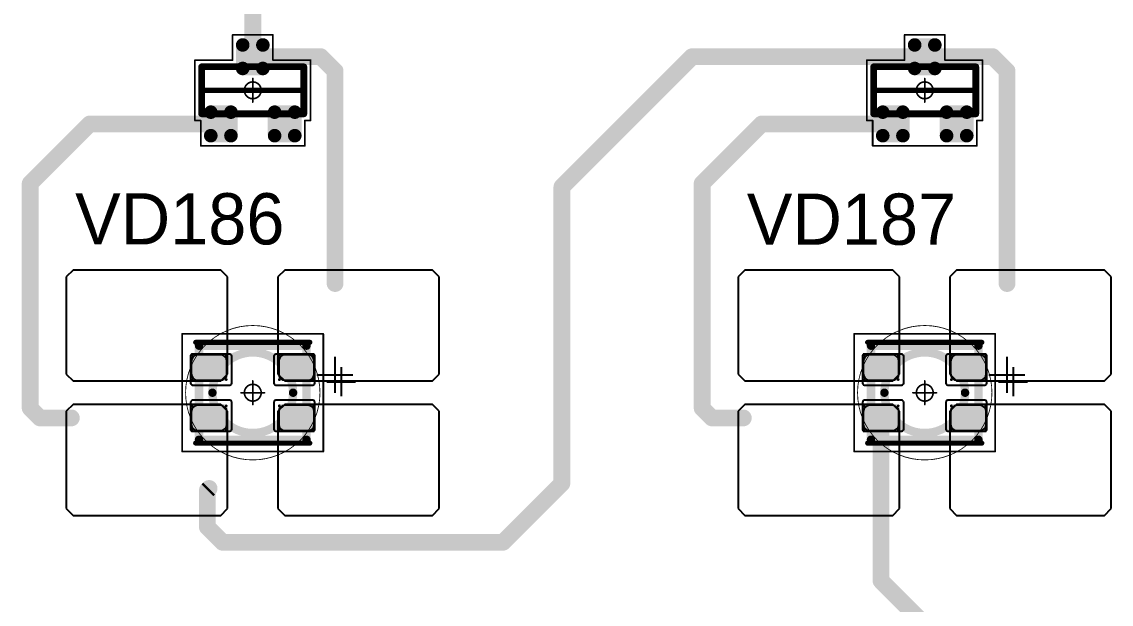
# Model space of a CAD drawing. Header units: millimetres. Extents: x 0 to 400, y 0 to 511.
# Drawn here: x 333.13 to 365.55, y 375.21 to 392.54 of the extents above; entities that cross this region are included whole.
import ezdxf

# ---------------------------------------------------------------- set-up
doc = ezdxf.new("R2010")
doc.units = ezdxf.units.MM
for name, color, linetype in [('Mechanical13', 56, 'Continuous'), ('Mechanical15', 56, 'Continuous'), ('Mechanical2', 216, 'Continuous'), ('TopLayer', 1, 'Continuous'), ('TopOverlay', 2, 'Continuous'), ('TopPaste', 8, 'Continuous'), ('TopSolder', 216, 'Continuous')]:
    doc.layers.add(name, color=color, linetype=linetype)

# ---------------------------------------------------------------- blocks, each defined once
blk = doc.blocks.new('SOT23_410')
at = {"layer": 'Mechanical13', "const_width": 0.2}
for points in [[(-0.7, 1.52), (0.7, 1.52)], [(-0.7, 1.52), (-0.7, -1.52)], [(0.7, 1.52), (0.7, -1.52)], [(-0.7, -1.52), (0.7, -1.52)]]:
    blk.add_lwpolyline(points, dxfattribs=at)
at = {"layer": 'Mechanical13', "const_width": 0.1}
for points in [[(-0.75, 1.52, 1), (-0.65, 1.52, 1)], [(-0.75, 1.52, 1), (-0.65, 1.52, 1)], [(0.65, 1.52, 1), (0.75, 1.52, 1)], [(0.65, 1.52, 1), (0.75, 1.52, 1)], [(-0.75, -1.52, 1), (-0.65, -1.52, 1)], [(-0.75, -1.52, 1), (-0.65, -1.52, 1)], [(0.65, -1.52, 1), (0.75, -1.52, 1)], [(0.65, -1.52, 1), (0.75, -1.52, 1)]]:
    blk.add_lwpolyline(points, format="xyb", close=True, dxfattribs=at)
at = {"layer": 'Mechanical15', "const_width": 0.05}
for points in [[(-0.9, 1.72), (-0.9, 1.55)], [(-0.9, 1.72), (0.9, 1.72)], [(0.9, 1.72), (0.9, 0.6)], [(-1.65, 1.55), (-1.65, -1.55)], [(-1.65, 1.55), (-0.9, 1.55)], [(0, 0.35), (0, -0.35)], [(0.9, 0.6), (1.65, 0.6)], [(1.65, 0.6), (1.65, -0.6)], [(-0.35, 0), (0.35, 0)], [(0.9, -0.6), (1.65, -0.6)], [(0.9, -0.6), (0.9, -1.72)], [(-1.65, -1.55), (-0.9, -1.55)], [(-0.9, -1.55), (-0.9, -1.72)], [(-0.9, -1.72), (0.9, -1.72)]]:
    blk.add_lwpolyline(points, dxfattribs=at)
at = {"layer": 'Mechanical15'}
for points, const_width in [([(-0.913, 1.72, 1), (-0.888, 1.72, 1)], 0.025), ([(-0.913, 1.72, 1), (-0.888, 1.72, 1)], 0.025), ([(0.888, 1.72, 1), (0.913, 1.72, 1)], 0.025), ([(0.888, 1.72, 1), (0.913, 1.72, 1)], 0.025), ([(-1.662, 1.55, 1), (-1.637, 1.55, 1)], 0.025), ([(-1.662, 1.55, 1), (-1.637, 1.55, 1)], 0.025), ([(-0.913, 1.55, 1), (-0.888, 1.55, 1)], 0.025), ([(-0.913, 1.55, 1), (-0.888, 1.55, 1)], 0.025), ([(-0.012, 0.35, 1), (0.012, 0.35, 1)], 0.025), ([(0.888, 0.6, 1), (0.913, 0.6, 1)], 0.025), ([(0.888, 0.6, 1), (0.913, 0.6, 1)], 0.025), ([(1.637, 0.6, 1), (1.662, 0.6, 1)], 0.025), ([(1.637, 0.6, 1), (1.662, 0.6, 1)], 0.025), ([(-0.362, 0, 1), (-0.337, 0, 1)], 0.025), ([(0.25, 0, 1), (-0.25, 0, 1)], 0.05), ([(-0.262, 0, 1), (-0.238, 0, 1)], 0.025), ([(0.238, 0, 1), (0.262, 0, 1)], 0.025), ([(0.337, 0, 1), (0.362, 0, 1)], 0.025), ([(-0.012, -0.35, 1), (0.012, -0.35, 1)], 0.025), ([(0.888, -0.6, 1), (0.913, -0.6, 1)], 0.025), ([(0.888, -0.6, 1), (0.913, -0.6, 1)], 0.025), ([(1.637, -0.6, 1), (1.662, -0.6, 1)], 0.025), ([(1.637, -0.6, 1), (1.662, -0.6, 1)], 0.025), ([(-1.662, -1.55, 1), (-1.637, -1.55, 1)], 0.025), ([(-1.662, -1.55, 1), (-1.637, -1.55, 1)], 0.025), ([(-0.913, -1.55, 1), (-0.888, -1.55, 1)], 0.025), ([(-0.913, -1.55, 1), (-0.888, -1.55, 1)], 0.025), ([(-0.913, -1.72, 1), (-0.888, -1.72, 1)], 0.025), ([(-0.913, -1.72, 1), (-0.888, -1.72, 1)], 0.025), ([(0.888, -1.72, 1), (0.913, -1.72, 1)], 0.025), ([(0.888, -1.72, 1), (0.913, -1.72, 1)], 0.025)]:
    blk.add_lwpolyline(points, format="xyb", close=True, dxfattribs=dict(at, const_width=const_width))
at = {"layer": 'TopLayer', "const_width": 0.1}
for points in [[(-1.4, 1.25, 1), (-1.3, 1.25, 1)], [(-0.7, 1.25, 1), (-0.6, 1.25, 1)], [(-1.4, 0.65, 1), (-1.3, 0.65, 1)], [(-0.7, 0.65, 1), (-0.6, 0.65, 1)], [(0.6, 0.3, 1), (0.7, 0.3, 1)], [(1.3, 0.3, 1), (1.4, 0.3, 1)], [(0.6, -0.3, 1), (0.7, -0.3, 1)], [(1.3, -0.3, 1), (1.4, -0.3, 1)], [(-1.4, -0.65, 1), (-1.3, -0.65, 1)], [(-0.7, -0.65, 1), (-0.6, -0.65, 1)], [(-1.4, -1.25, 1), (-1.3, -1.25, 1)], [(-0.7, -1.25, 1), (-0.6, -1.25, 1)]]:
    blk.add_lwpolyline(points, format="xyb", close=True, dxfattribs=at)
at = {"layer": 'TopLayer'}
for points in [[(-1.35, 1.35), (-1.35, 0.55), (-0.65, 1.35), (-0.65, 0.55)], [(-1.45, 1.25), (-1.45, 0.65), (-0.55, 1.25), (-0.55, 0.65)], [(0.65, 0.4), (0.65, -0.4), (1.35, 0.4), (1.35, -0.4)], [(0.55, 0.3), (0.55, -0.3), (1.45, 0.3), (1.45, -0.3)], [(-1.35, -0.55), (-1.35, -1.35), (-0.65, -0.55), (-0.65, -1.35)], [(-1.45, -0.65), (-1.45, -1.25), (-0.55, -0.65), (-0.55, -1.25)]]:
    blk.add_solid(points, dxfattribs=at)
at = {"layer": 'TopOverlay', "const_width": 0.15}
blk.add_lwpolyline([(0, 1.5), (0, -1.5)], dxfattribs=at)
at = {"layer": 'TopOverlay', "const_width": 0.075}
for points in [[(-0.038, 1.5, 1), (0.038, 1.5, 1)], [(-0.038, -1.5, 1), (0.038, -1.5, 1)]]:
    blk.add_lwpolyline(points, format="xyb", close=True, dxfattribs=at)
at = {"layer": 'TopPaste', "const_width": 0.075}
for points in [[(-1.387, 1.25, 1), (-1.313, 1.25, 1)], [(-0.687, 1.25, 1), (-0.613, 1.25, 1)], [(-1.387, 0.65, 1), (-1.313, 0.65, 1)], [(-0.687, 0.65, 1), (-0.613, 0.65, 1)], [(0.613, 0.3, 1), (0.687, 0.3, 1)], [(1.313, 0.3, 1), (1.387, 0.3, 1)], [(0.613, -0.3, 1), (0.687, -0.3, 1)], [(1.313, -0.3, 1), (1.387, -0.3, 1)], [(-1.387, -0.65, 1), (-1.313, -0.65, 1)], [(-0.687, -0.65, 1), (-0.613, -0.65, 1)], [(-1.387, -1.25, 1), (-1.313, -1.25, 1)], [(-0.687, -1.25, 1), (-0.613, -1.25, 1)]]:
    blk.add_lwpolyline(points, format="xyb", close=True, dxfattribs=at)
at = {"layer": 'TopPaste'}
for points in [[(-1.35, 1.325), (-1.35, 0.575), (-0.65, 1.325), (-0.65, 0.575)], [(-1.425, 1.25), (-1.425, 0.65), (-0.575, 1.25), (-0.575, 0.65)], [(0.65, 0.375), (0.65, -0.375), (1.35, 0.375), (1.35, -0.375)], [(0.575, 0.3), (0.575, -0.3), (1.425, 0.3), (1.425, -0.3)], [(-1.35, -0.575), (-1.35, -1.325), (-0.65, -0.575), (-0.65, -1.325)], [(-1.425, -0.65), (-1.425, -1.25), (-0.575, -0.65), (-0.575, -1.25)]]:
    blk.add_solid(points, dxfattribs=at)
at = {"layer": 'TopSolder', "const_width": 0.202}
for points in [[(-1.451, 1.25, 1), (-1.249, 1.25, 1)], [(-0.751, 1.25, 1), (-0.549, 1.25, 1)], [(-1.451, 0.65, 1), (-1.249, 0.65, 1)], [(-0.751, 0.65, 1), (-0.549, 0.65, 1)], [(0.549, 0.3, 1), (0.751, 0.3, 1)], [(1.249, 0.3, 1), (1.451, 0.3, 1)], [(0.549, -0.3, 1), (0.751, -0.3, 1)], [(1.249, -0.3, 1), (1.451, -0.3, 1)], [(-1.451, -0.65, 1), (-1.249, -0.65, 1)], [(-0.751, -0.65, 1), (-0.549, -0.65, 1)], [(-1.451, -1.25, 1), (-1.249, -1.25, 1)], [(-0.751, -1.25, 1), (-0.549, -1.25, 1)]]:
    blk.add_lwpolyline(points, format="xyb", close=True, dxfattribs=at)
at = {"layer": 'TopSolder'}
for points in [[(-1.35, 1.452), (-1.35, 0.448), (-0.65, 1.452), (-0.65, 0.448)], [(-1.552, 1.25), (-1.552, 0.65), (-0.448, 1.25), (-0.448, 0.65)], [(0.65, 0.502), (0.65, -0.502), (1.35, 0.502), (1.35, -0.502)], [(0.448, 0.3), (0.448, -0.3), (1.552, 0.3), (1.552, -0.3)], [(-1.35, -0.448), (-1.35, -1.452), (-0.65, -0.448), (-0.65, -1.452)], [(-1.552, -0.65), (-1.552, -1.25), (-0.448, -0.65), (-0.448, -1.25)]]:
    blk.add_solid(points, dxfattribs=at)
blk = doc.blocks.new('SOT23_411')
at = {"layer": 'Mechanical13', "const_width": 0.2}
for points in [[(-0.7, 1.52), (0.7, 1.52)], [(-0.7, 1.52), (-0.7, -1.52)], [(0.7, 1.52), (0.7, -1.52)], [(-0.7, -1.52), (0.7, -1.52)]]:
    blk.add_lwpolyline(points, dxfattribs=at)
at = {"layer": 'Mechanical13', "const_width": 0.1}
for points in [[(-0.75, 1.52, 1), (-0.65, 1.52, 1)], [(-0.75, 1.52, 1), (-0.65, 1.52, 1)], [(0.65, 1.52, 1), (0.75, 1.52, 1)], [(0.65, 1.52, 1), (0.75, 1.52, 1)], [(-0.75, -1.52, 1), (-0.65, -1.52, 1)], [(-0.75, -1.52, 1), (-0.65, -1.52, 1)], [(0.65, -1.52, 1), (0.75, -1.52, 1)], [(0.65, -1.52, 1), (0.75, -1.52, 1)]]:
    blk.add_lwpolyline(points, format="xyb", close=True, dxfattribs=at)
at = {"layer": 'Mechanical15', "const_width": 0.05}
for points in [[(-0.9, 1.72), (-0.9, 1.55)], [(-0.9, 1.72), (0.9, 1.72)], [(0.9, 1.72), (0.9, 0.6)], [(-1.65, 1.55), (-1.65, -1.55)], [(-1.65, 1.55), (-0.9, 1.55)], [(0, 0.35), (0, -0.35)], [(0.9, 0.6), (1.65, 0.6)], [(1.65, 0.6), (1.65, -0.6)], [(-0.35, 0), (0.35, 0)], [(0.9, -0.6), (1.65, -0.6)], [(0.9, -0.6), (0.9, -1.72)], [(-1.65, -1.55), (-0.9, -1.55)], [(-0.9, -1.55), (-0.9, -1.72)], [(-0.9, -1.72), (0.9, -1.72)]]:
    blk.add_lwpolyline(points, dxfattribs=at)
at = {"layer": 'Mechanical15'}
for points, const_width in [([(-0.913, 1.72, 1), (-0.888, 1.72, 1)], 0.025), ([(-0.913, 1.72, 1), (-0.888, 1.72, 1)], 0.025), ([(0.888, 1.72, 1), (0.913, 1.72, 1)], 0.025), ([(0.888, 1.72, 1), (0.913, 1.72, 1)], 0.025), ([(-1.662, 1.55, 1), (-1.637, 1.55, 1)], 0.025), ([(-1.662, 1.55, 1), (-1.637, 1.55, 1)], 0.025), ([(-0.913, 1.55, 1), (-0.888, 1.55, 1)], 0.025), ([(-0.913, 1.55, 1), (-0.888, 1.55, 1)], 0.025), ([(-0.012, 0.35, 1), (0.012, 0.35, 1)], 0.025), ([(0.888, 0.6, 1), (0.913, 0.6, 1)], 0.025), ([(0.888, 0.6, 1), (0.913, 0.6, 1)], 0.025), ([(1.637, 0.6, 1), (1.662, 0.6, 1)], 0.025), ([(1.637, 0.6, 1), (1.662, 0.6, 1)], 0.025), ([(-0.362, 0, 1), (-0.337, 0, 1)], 0.025), ([(0.25, 0, 1), (-0.25, 0, 1)], 0.05), ([(-0.262, 0, 1), (-0.238, 0, 1)], 0.025), ([(0.238, 0, 1), (0.262, 0, 1)], 0.025), ([(0.337, 0, 1), (0.362, 0, 1)], 0.025), ([(-0.012, -0.35, 1), (0.012, -0.35, 1)], 0.025), ([(0.888, -0.6, 1), (0.913, -0.6, 1)], 0.025), ([(0.888, -0.6, 1), (0.913, -0.6, 1)], 0.025), ([(1.637, -0.6, 1), (1.662, -0.6, 1)], 0.025), ([(1.637, -0.6, 1), (1.662, -0.6, 1)], 0.025), ([(-1.662, -1.55, 1), (-1.637, -1.55, 1)], 0.025), ([(-1.662, -1.55, 1), (-1.637, -1.55, 1)], 0.025), ([(-0.913, -1.55, 1), (-0.888, -1.55, 1)], 0.025), ([(-0.913, -1.55, 1), (-0.888, -1.55, 1)], 0.025), ([(-0.913, -1.72, 1), (-0.888, -1.72, 1)], 0.025), ([(-0.913, -1.72, 1), (-0.888, -1.72, 1)], 0.025), ([(0.888, -1.72, 1), (0.913, -1.72, 1)], 0.025), ([(0.888, -1.72, 1), (0.913, -1.72, 1)], 0.025)]:
    blk.add_lwpolyline(points, format="xyb", close=True, dxfattribs=dict(at, const_width=const_width))
at = {"layer": 'TopLayer', "const_width": 0.1}
for points in [[(-1.4, 1.25, 1), (-1.3, 1.25, 1)], [(-0.7, 1.25, 1), (-0.6, 1.25, 1)], [(-1.4, 0.65, 1), (-1.3, 0.65, 1)], [(-0.7, 0.65, 1), (-0.6, 0.65, 1)], [(0.6, 0.3, 1), (0.7, 0.3, 1)], [(1.3, 0.3, 1), (1.4, 0.3, 1)], [(0.6, -0.3, 1), (0.7, -0.3, 1)], [(1.3, -0.3, 1), (1.4, -0.3, 1)], [(-1.4, -0.65, 1), (-1.3, -0.65, 1)], [(-0.7, -0.65, 1), (-0.6, -0.65, 1)], [(-1.4, -1.25, 1), (-1.3, -1.25, 1)], [(-0.7, -1.25, 1), (-0.6, -1.25, 1)]]:
    blk.add_lwpolyline(points, format="xyb", close=True, dxfattribs=at)
at = {"layer": 'TopLayer'}
for points in [[(-1.35, 1.35), (-1.35, 0.55), (-0.65, 1.35), (-0.65, 0.55)], [(-1.45, 1.25), (-1.45, 0.65), (-0.55, 1.25), (-0.55, 0.65)], [(0.65, 0.4), (0.65, -0.4), (1.35, 0.4), (1.35, -0.4)], [(0.55, 0.3), (0.55, -0.3), (1.45, 0.3), (1.45, -0.3)], [(-1.35, -0.55), (-1.35, -1.35), (-0.65, -0.55), (-0.65, -1.35)], [(-1.45, -0.65), (-1.45, -1.25), (-0.55, -0.65), (-0.55, -1.25)]]:
    blk.add_solid(points, dxfattribs=at)
at = {"layer": 'TopOverlay', "const_width": 0.15}
blk.add_lwpolyline([(0, 1.5), (0, -1.5)], dxfattribs=at)
at = {"layer": 'TopOverlay', "const_width": 0.075}
for points in [[(-0.038, 1.5, 1), (0.038, 1.5, 1)], [(-0.038, -1.5, 1), (0.038, -1.5, 1)]]:
    blk.add_lwpolyline(points, format="xyb", close=True, dxfattribs=at)
at = {"layer": 'TopPaste', "const_width": 0.075}
for points in [[(-1.387, 1.25, 1), (-1.313, 1.25, 1)], [(-0.687, 1.25, 1), (-0.613, 1.25, 1)], [(-1.387, 0.65, 1), (-1.313, 0.65, 1)], [(-0.687, 0.65, 1), (-0.613, 0.65, 1)], [(0.613, 0.3, 1), (0.687, 0.3, 1)], [(1.313, 0.3, 1), (1.387, 0.3, 1)], [(0.613, -0.3, 1), (0.687, -0.3, 1)], [(1.313, -0.3, 1), (1.387, -0.3, 1)], [(-1.387, -0.65, 1), (-1.313, -0.65, 1)], [(-0.687, -0.65, 1), (-0.613, -0.65, 1)], [(-1.387, -1.25, 1), (-1.313, -1.25, 1)], [(-0.687, -1.25, 1), (-0.613, -1.25, 1)]]:
    blk.add_lwpolyline(points, format="xyb", close=True, dxfattribs=at)
at = {"layer": 'TopPaste'}
for points in [[(-1.35, 1.325), (-1.35, 0.575), (-0.65, 1.325), (-0.65, 0.575)], [(-1.425, 1.25), (-1.425, 0.65), (-0.575, 1.25), (-0.575, 0.65)], [(0.65, 0.375), (0.65, -0.375), (1.35, 0.375), (1.35, -0.375)], [(0.575, 0.3), (0.575, -0.3), (1.425, 0.3), (1.425, -0.3)], [(-1.35, -0.575), (-1.35, -1.325), (-0.65, -0.575), (-0.65, -1.325)], [(-1.425, -0.65), (-1.425, -1.25), (-0.575, -0.65), (-0.575, -1.25)]]:
    blk.add_solid(points, dxfattribs=at)
at = {"layer": 'TopSolder', "const_width": 0.202}
for points in [[(-1.451, 1.25, 1), (-1.249, 1.25, 1)], [(-0.751, 1.25, 1), (-0.549, 1.25, 1)], [(-1.451, 0.65, 1), (-1.249, 0.65, 1)], [(-0.751, 0.65, 1), (-0.549, 0.65, 1)], [(0.549, 0.3, 1), (0.751, 0.3, 1)], [(1.249, 0.3, 1), (1.451, 0.3, 1)], [(0.549, -0.3, 1), (0.751, -0.3, 1)], [(1.249, -0.3, 1), (1.451, -0.3, 1)], [(-1.451, -0.65, 1), (-1.249, -0.65, 1)], [(-0.751, -0.65, 1), (-0.549, -0.65, 1)], [(-1.451, -1.25, 1), (-1.249, -1.25, 1)], [(-0.751, -1.25, 1), (-0.549, -1.25, 1)]]:
    blk.add_lwpolyline(points, format="xyb", close=True, dxfattribs=at)
at = {"layer": 'TopSolder'}
for points in [[(-1.35, 1.452), (-1.35, 0.448), (-0.65, 1.452), (-0.65, 0.448)], [(-1.552, 1.25), (-1.552, 0.65), (-0.448, 1.25), (-0.448, 0.65)], [(0.65, 0.502), (0.65, -0.502), (1.35, 0.502), (1.35, -0.502)], [(0.448, 0.3), (0.448, -0.3), (1.552, 0.3), (1.552, -0.3)], [(-1.35, -0.448), (-1.35, -1.452), (-0.65, -0.448), (-0.65, -1.452)], [(-1.552, -0.65), (-1.552, -1.25), (-0.448, -0.65), (-0.448, -1.25)]]:
    blk.add_solid(points, dxfattribs=at)
blk = doc.blocks.new('E65F_614')
at = {"layer": 'Mechanical13'}
for p, q in [((2.441, 1.071), (2.441, 0)), ((1.905, 0.536), (2.976, 0.536))]:
    blk.add_line(p, q, dxfattribs=at)
at = {"layer": 'Mechanical13', "const_width": 0.25}
for points in [[(-1.6, -1.4), (-1.6, 1.4)], [(-1.6, 1.4), (1.6, 1.4)], [(1.6, -1.4), (1.6, 1.4)], [(-1.6, -1.4), (1.6, -1.4)]]:
    blk.add_lwpolyline(points, dxfattribs=at)
at = {"layer": 'Mechanical13'}
for points, const_width in [([(-1.663, 1.4, 1), (-1.538, 1.4, 1)], 0.125), ([(-1.663, 1.4, 1), (-1.538, 1.4, 1)], 0.125), ([(1.2, 0, 1), (-1.2, 0, 1)], 0.25), ([(1.537, 1.4, 1), (1.662, 1.4, 1)], 0.125), ([(1.537, 1.4, 1), (1.662, 1.4, 1)], 0.125), ([(-1.263, 0, 1), (-1.138, 0, 1)], 0.125), ([(1.137, 0, 1), (1.262, 0, 1)], 0.125), ([(-1.663, -1.4, 1), (-1.538, -1.4, 1)], 0.125), ([(-1.663, -1.4, 1), (-1.538, -1.4, 1)], 0.125), ([(1.537, -1.4, 1), (1.662, -1.4, 1)], 0.125), ([(1.537, -1.4, 1), (1.662, -1.4, 1)], 0.125)]:
    blk.add_lwpolyline(points, format="xyb", close=True, dxfattribs=dict(at, const_width=const_width))
at = {"layer": 'Mechanical15', "const_width": 0.05}
for points in [[(-2.1, 1.75), (2.1, 1.75)], [(-2.1, -1.75), (-2.1, 1.75)], [(2.1, -1.75), (2.1, 1.75)], [(0, -0.35), (0, 0.35)], [(0, -0.35), (0, 0.35)], [(-0.35, 0), (0.35, 0)], [(-0.35, 0), (0.35, 0)], [(-2.1, -1.75), (2.1, -1.75)]]:
    blk.add_lwpolyline(points, dxfattribs=at)
at = {"layer": 'Mechanical15'}
for points, const_width in [([(-2.113, 1.75, 1), (-2.088, 1.75, 1)], 0.025), ([(-2.113, 1.75, 1), (-2.088, 1.75, 1)], 0.025), ([(2.087, 1.75, 1), (2.112, 1.75, 1)], 0.025), ([(2.087, 1.75, 1), (2.112, 1.75, 1)], 0.025), ([(-0.013, 0.35, 1), (0.012, 0.35, 1)], 0.025), ([(-0.013, 0.35, 1), (0.012, 0.35, 1)], 0.025), ([(-0.363, 0, 1), (-0.338, 0, 1)], 0.025), ([(-0.363, 0, 1), (-0.338, 0, 1)], 0.025), ([(0.25, 0, 1), (-0.25, 0, 1)], 0.05), ([(0.25, 0, 1), (-0.25, 0, 1)], 0.05), ([(-0.263, 0, 1), (-0.238, 0, 1)], 0.025), ([(-0.263, 0, 1), (-0.238, 0, 1)], 0.025), ([(0.237, 0, 1), (0.262, 0, 1)], 0.025), ([(0.237, 0, 1), (0.262, 0, 1)], 0.025), ([(0.337, 0, 1), (0.362, 0, 1)], 0.025), ([(0.337, 0, 1), (0.362, 0, 1)], 0.025), ([(-0.013, -0.35, 1), (0.012, -0.35, 1)], 0.025), ([(-0.013, -0.35, 1), (0.012, -0.35, 1)], 0.025), ([(-2.113, -1.75, 1), (-2.088, -1.75, 1)], 0.025), ([(-2.113, -1.75, 1), (-2.088, -1.75, 1)], 0.025), ([(2.087, -1.75, 1), (2.112, -1.75, 1)], 0.025), ([(2.087, -1.75, 1), (2.112, -1.75, 1)], 0.025)]:
    blk.add_lwpolyline(points, format="xyb", close=True, dxfattribs=dict(at, const_width=const_width))
at = {"layer": 'TopLayer'}
for p, q in [((-5.35, 3.65), (-5.55, 3.45)), ((-0.95, 3.65), (-5.35, 3.65)), ((-5.35, 3.65), (-5.35, 3.65)), ((-0.75, 3.45), (-0.95, 3.65)), ((0.95, 3.65), (0.75, 3.45)), ((5.35, 3.65), (0.95, 3.65)), ((0.95, 3.65), (0.95, 3.65)), ((5.55, 3.45), (5.35, 3.65)), ((-5.55, 3.45), (-5.55, 3.45)), ((-5.55, 3.45), (-5.55, 0.55)), ((-0.75, 0.55), (-0.75, 3.45)), ((0.75, 3.45), (0.75, 3.45)), ((0.75, 3.45), (0.75, 0.55)), ((5.55, 0.55), (5.55, 3.45)), ((-5.55, 0.55), (-5.35, 0.35)), ((-5.35, 0.35), (-0.95, 0.35)), ((-0.95, 0.35), (-0.75, 0.55)), ((0.75, 0.55), (0.95, 0.35)), ((0.95, 0.35), (5.35, 0.35)), ((5.35, 0.35), (5.55, 0.55)), ((-5.35, -0.35), (-5.55, -0.55)), ((-5.55, -0.55), (-5.55, -0.55)), ((-5.55, -0.55), (-5.55, -3.45)), ((-0.95, -0.35), (-5.35, -0.35)), ((-5.35, -0.35), (-5.35, -0.35)), ((-0.75, -0.55), (-0.95, -0.35)), ((-0.75, -3.45), (-0.75, -0.55)), ((0.95, -0.35), (0.75, -0.55)), ((0.75, -0.55), (0.75, -0.55)), ((0.75, -0.55), (0.75, -3.45)), ((5.35, -0.35), (0.95, -0.35)), ((0.95, -0.35), (0.95, -0.35)), ((5.55, -0.55), (5.35, -0.35)), ((5.55, -3.45), (5.55, -0.55)), ((-5.55, -3.45), (-5.35, -3.65)), ((-0.95, -3.65), (-0.75, -3.45)), ((0.75, -3.45), (0.95, -3.65)), ((5.35, -3.65), (5.55, -3.45)), ((-5.35, -3.65), (-0.95, -3.65)), ((0.95, -3.65), (5.35, -3.65))]:
    blk.add_line(p, q, dxfattribs=at)
at = {"layer": 'TopLayer', "const_width": 0.04}
for points in [[(-1.83, 1.11, 1), (-1.79, 1.11, 1)], [(-0.81, 1.11, 1), (-0.77, 1.11, 1)], [(0.77, 1.11, 1), (0.81, 1.11, 1)], [(1.79, 1.11, 1), (1.83, 1.11, 1)], [(-1.83, 0.39, 1), (-1.79, 0.39, 1)], [(-0.81, 0.39, 1), (-0.77, 0.39, 1)], [(0.77, 0.39, 1), (0.81, 0.39, 1)], [(1.79, 0.39, 1), (1.83, 0.39, 1)], [(-1.83, -0.39, 1), (-1.79, -0.39, 1)], [(-0.81, -0.39, 1), (-0.77, -0.39, 1)], [(0.77, -0.39, 1), (0.81, -0.39, 1)], [(1.79, -0.39, 1), (1.83, -0.39, 1)], [(-1.83, -1.11, 1), (-1.79, -1.11, 1)], [(-0.81, -1.11, 1), (-0.77, -1.11, 1)], [(0.77, -1.11, 1), (0.81, -1.11, 1)], [(1.79, -1.11, 1), (1.83, -1.11, 1)]]:
    blk.add_lwpolyline(points, format="xyb", close=True, dxfattribs=at)
at = {"layer": 'TopLayer'}
for points in [[(-1.85, 1.11), (-1.85, 0.39), (-0.75, 1.11), (-0.75, 0.39)], [(-1.81, 1.15), (-1.81, 0.35), (-0.79, 1.15), (-0.79, 0.35)], [(0.75, 1.11), (0.75, 0.39), (1.85, 1.11), (1.85, 0.39)], [(0.79, 1.15), (0.79, 0.35), (1.81, 1.15), (1.81, 0.35)], [(-1.85, -0.39), (-1.85, -1.11), (-0.75, -0.39), (-0.75, -1.11)], [(-1.81, -0.35), (-1.81, -1.15), (-0.79, -0.35), (-0.79, -1.15)], [(0.75, -0.39), (0.75, -1.11), (1.85, -0.39), (1.85, -1.11)], [(0.79, -0.35), (0.79, -1.15), (1.81, -0.35), (1.81, -1.15)]]:
    blk.add_solid(points, dxfattribs=at)
at = {"layer": 'TopOverlay'}
for p, q in [((2.628, 0.757), (2.628, -0.1)), ((2.2, 0.328), (3.057, 0.328))]:
    blk.add_line(p, q, dxfattribs=at)
at = {"layer": 'TopOverlay', "const_width": 0.15}
for points in [[(-1.7, 1.5), (1.7, 1.5)], [(-1.7, -1.5), (1.7, -1.5)]]:
    blk.add_lwpolyline(points, dxfattribs=at)
at = {"layer": 'TopOverlay', "const_width": 0.075}
for points in [[(-1.738, 1.5, 1), (-1.663, 1.5, 1)], [(1.662, 1.5, 1), (1.737, 1.5, 1)], [(-1.738, -1.5, 1), (-1.663, -1.5, 1)], [(1.662, -1.5, 1), (1.737, -1.5, 1)]]:
    blk.add_lwpolyline(points, format="xyb", close=True, dxfattribs=at)
at = {"layer": 'TopPaste'}
for p, q in [((-1.814, 1.011), (-1.829, 0.938)), ((-1.773, 1.073), (-1.814, 1.011)), ((-1.711, 1.114), (-1.773, 1.073)), ((-1.638, 1.129), (-1.711, 1.114)), ((-0.963, 1.129), (-1.638, 1.129)), ((-0.889, 1.114), (-0.963, 1.129)), ((-0.827, 1.073), (-0.889, 1.114)), ((-0.786, 1.011), (-0.827, 1.073)), ((-0.771, 0.938), (-0.786, 1.011)), ((0.786, 1.011), (0.771, 0.938)), ((0.827, 1.073), (0.786, 1.011)), ((0.889, 1.114), (0.827, 1.073)), ((0.962, 1.129), (0.889, 1.114)), ((1.637, 1.129), (0.962, 1.129)), ((1.711, 1.114), (1.637, 1.129)), ((1.773, 1.073), (1.711, 1.114)), ((1.814, 1.011), (1.773, 1.073)), ((1.829, 0.938), (1.814, 1.011)), ((-1.829, 0.938), (-1.829, 0.563)), ((-0.771, 0.563), (-0.771, 0.938)), ((0.771, 0.938), (0.771, 0.563)), ((1.829, 0.563), (1.829, 0.938)), ((-1.829, 0.563), (-1.814, 0.489)), ((-1.814, 0.489), (-1.773, 0.427)), ((-1.773, 0.427), (-1.711, 0.386)), ((-1.711, 0.386), (-1.638, 0.371)), ((-1.638, 0.371), (-0.963, 0.371)), ((-0.963, 0.371), (-0.889, 0.386)), ((-0.889, 0.386), (-0.827, 0.427)), ((-0.827, 0.427), (-0.786, 0.489)), ((-0.786, 0.489), (-0.771, 0.563)), ((0.771, 0.563), (0.786, 0.489)), ((0.786, 0.489), (0.827, 0.427)), ((0.827, 0.427), (0.889, 0.386)), ((0.889, 0.386), (0.962, 0.371)), ((0.962, 0.371), (1.637, 0.371)), ((1.637, 0.371), (1.711, 0.386)), ((1.711, 0.386), (1.773, 0.427)), ((1.773, 0.427), (1.814, 0.489)), ((1.814, 0.489), (1.829, 0.563)), ((-1.814, -0.489), (-1.829, -0.563)), ((-1.829, -0.563), (-1.829, -0.938)), ((-1.773, -0.427), (-1.814, -0.489)), ((-1.711, -0.386), (-1.773, -0.427)), ((-1.638, -0.371), (-1.711, -0.386)), ((-0.963, -0.371), (-1.638, -0.371)), ((-0.889, -0.386), (-0.963, -0.371)), ((-0.827, -0.427), (-0.889, -0.386)), ((-0.786, -0.489), (-0.827, -0.427)), ((-0.771, -0.563), (-0.786, -0.489)), ((-0.771, -0.938), (-0.771, -0.563)), ((0.786, -0.489), (0.771, -0.563)), ((0.771, -0.563), (0.771, -0.938)), ((0.827, -0.427), (0.786, -0.489)), ((0.889, -0.386), (0.827, -0.427)), ((0.962, -0.371), (0.889, -0.386)), ((1.637, -0.371), (0.962, -0.371)), ((1.711, -0.386), (1.637, -0.371)), ((1.773, -0.427), (1.711, -0.386)), ((1.814, -0.489), (1.773, -0.427)), ((1.829, -0.563), (1.814, -0.489)), ((1.829, -0.938), (1.829, -0.563)), ((-1.829, -0.938), (-1.814, -1.011)), ((-0.786, -1.011), (-0.771, -0.938)), ((0.771, -0.938), (0.786, -1.011)), ((1.814, -1.011), (1.829, -0.938)), ((-1.814, -1.011), (-1.773, -1.073)), ((-1.773, -1.073), (-1.711, -1.114)), ((-1.711, -1.114), (-1.638, -1.129)), ((-1.638, -1.129), (-0.963, -1.129)), ((-0.963, -1.129), (-0.889, -1.114)), ((-0.889, -1.114), (-0.827, -1.073)), ((-0.827, -1.073), (-0.786, -1.011)), ((0.786, -1.011), (0.827, -1.073)), ((0.827, -1.073), (0.889, -1.114)), ((0.889, -1.114), (0.962, -1.129)), ((0.962, -1.129), (1.637, -1.129)), ((1.637, -1.129), (1.711, -1.114)), ((1.711, -1.114), (1.773, -1.073)), ((1.773, -1.073), (1.814, -1.011))]:
    blk.add_line(p, q, dxfattribs=at)
at = {"layer": 'TopSolder'}
for p, q in [((-1.842, 1.129), (-1.85, 1.111)), ((-1.85, 1.111), (-1.85, 1.101)), ((-1.85, 1.101), (-1.85, 1.101)), ((-1.85, 1.101), (-1.85, 0.301)), ((-1.828, 1.143), (-1.842, 1.129)), ((-1.81, 1.151), (-1.828, 1.143)), ((-1.8, 1.151), (-1.81, 1.151)), ((-0.7, 1.151), (-1.8, 1.151)), ((-0.685, 1.151), (-0.7, 1.151)), ((-0.7, 1.151), (-0.7, 1.151)), ((-0.658, 1.139), (-0.685, 1.151)), ((-0.636, 1.118), (-0.658, 1.139)), ((-0.625, 1.09), (-0.636, 1.118)), ((-0.625, 1.076), (-0.625, 1.09)), ((-0.625, 0.301), (-0.625, 1.076)), ((0.636, 1.118), (0.625, 1.09)), ((0.625, 1.09), (0.625, 1.076)), ((0.625, 1.076), (0.625, 1.076)), ((0.625, 1.076), (0.625, 0.301)), ((0.657, 1.139), (0.636, 1.118)), ((0.685, 1.151), (0.657, 1.139)), ((0.7, 1.151), (0.685, 1.151)), ((1.8, 1.151), (0.7, 1.151)), ((1.81, 1.151), (1.8, 1.151)), ((1.8, 1.151), (1.8, 1.151)), ((1.828, 1.143), (1.81, 1.151)), ((1.842, 1.129), (1.828, 1.143)), ((1.85, 1.111), (1.842, 1.129)), ((1.85, 1.101), (1.85, 1.111)), ((1.85, 0.301), (1.85, 1.101)), ((-1.85, 0.301), (-1.85, 0.286)), ((-1.85, 0.286), (-1.839, 0.258)), ((-1.839, 0.258), (-1.818, 0.237)), ((-1.818, 0.237), (-1.79, 0.226)), ((-1.79, 0.226), (-1.775, 0.226)), ((-1.775, 0.226), (-1.775, 0.226)), ((-1.775, 0.226), (-0.7, 0.226)), ((-0.7, 0.226), (-0.685, 0.226)), ((-0.685, 0.226), (-0.658, 0.237)), ((-0.658, 0.237), (-0.636, 0.258)), ((-0.636, 0.258), (-0.625, 0.286)), ((-0.625, 0.286), (-0.625, 0.301)), ((-0.625, 0.301), (-0.625, 0.301)), ((0.625, 0.301), (0.625, 0.286)), ((0.625, 0.286), (0.636, 0.258)), ((0.636, 0.258), (0.657, 0.237)), ((0.657, 0.237), (0.685, 0.226)), ((0.685, 0.226), (0.7, 0.226)), ((0.7, 0.226), (0.7, 0.226)), ((0.7, 0.226), (1.775, 0.226)), ((1.775, 0.226), (1.79, 0.226)), ((1.79, 0.226), (1.817, 0.237)), ((1.817, 0.237), (1.839, 0.258)), ((1.839, 0.258), (1.85, 0.286)), ((1.85, 0.286), (1.85, 0.301)), ((1.85, 0.301), (1.85, 0.301)), ((-1.839, -0.257), (-1.85, -0.285)), ((-1.85, -0.285), (-1.85, -0.299)), ((-1.85, -0.299), (-1.85, -0.299)), ((-1.85, -0.299), (-1.85, -1.099)), ((-1.818, -0.236), (-1.839, -0.257)), ((-1.79, -0.224), (-1.818, -0.236)), ((-1.775, -0.224), (-1.79, -0.224)), ((-0.7, -0.224), (-1.775, -0.224)), ((-0.685, -0.224), (-0.7, -0.224)), ((-0.7, -0.224), (-0.7, -0.224)), ((-0.658, -0.236), (-0.685, -0.224)), ((-0.636, -0.257), (-0.658, -0.236)), ((-0.625, -0.285), (-0.636, -0.257)), ((-0.625, -0.299), (-0.625, -0.285)), ((-0.625, -1.074), (-0.625, -0.299)), ((0.636, -0.257), (0.625, -0.285)), ((0.625, -0.285), (0.625, -0.299)), ((0.625, -0.299), (0.625, -0.299)), ((0.625, -0.299), (0.625, -1.074)), ((0.657, -0.236), (0.636, -0.257)), ((0.685, -0.224), (0.657, -0.236)), ((0.7, -0.224), (0.685, -0.224)), ((1.775, -0.224), (0.7, -0.224)), ((1.79, -0.224), (1.775, -0.224)), ((1.775, -0.224), (1.775, -0.224)), ((1.817, -0.236), (1.79, -0.224)), ((1.839, -0.257), (1.817, -0.236)), ((1.85, -0.285), (1.839, -0.257)), ((1.85, -0.299), (1.85, -0.285)), ((1.85, -1.099), (1.85, -0.299)), ((-1.85, -1.099), (-1.85, -1.109)), ((-1.85, -1.109), (-1.842, -1.128)), ((-1.842, -1.128), (-1.828, -1.142)), ((-1.828, -1.142), (-1.81, -1.149)), ((-1.81, -1.149), (-1.8, -1.149)), ((-1.8, -1.149), (-0.7, -1.149)), ((-1.8, -1.149), (-1.8, -1.149)), ((-0.7, -1.149), (-0.685, -1.149)), ((-0.685, -1.149), (-0.658, -1.138)), ((-0.658, -1.138), (-0.636, -1.117)), ((-0.636, -1.117), (-0.625, -1.089)), ((-0.625, -1.089), (-0.625, -1.074)), ((-0.625, -1.074), (-0.625, -1.074)), ((0.625, -1.074), (0.625, -1.089)), ((0.625, -1.089), (0.636, -1.117)), ((0.636, -1.117), (0.657, -1.138)), ((0.657, -1.138), (0.685, -1.149)), ((0.685, -1.149), (0.7, -1.149)), ((0.7, -1.149), (1.8, -1.149)), ((0.7, -1.149), (0.7, -1.149)), ((1.8, -1.149), (1.81, -1.149)), ((1.81, -1.149), (1.828, -1.142)), ((1.828, -1.142), (1.842, -1.128)), ((1.842, -1.128), (1.85, -1.109)), ((1.85, -1.109), (1.85, -1.099)), ((1.85, -1.099), (1.85, -1.099))]:
    blk.add_line(p, q, dxfattribs=at)
blk = doc.blocks.new('E65F_615')
at = {"layer": 'Mechanical13'}
for p, q in [((2.441, 1.071), (2.441, 0)), ((1.905, 0.536), (2.976, 0.536))]:
    blk.add_line(p, q, dxfattribs=at)
at = {"layer": 'Mechanical13', "const_width": 0.25}
for points in [[(-1.6, -1.4), (-1.6, 1.4)], [(-1.6, 1.4), (1.6, 1.4)], [(1.6, -1.4), (1.6, 1.4)], [(-1.6, -1.4), (1.6, -1.4)]]:
    blk.add_lwpolyline(points, dxfattribs=at)
at = {"layer": 'Mechanical13'}
for points, const_width in [([(-1.663, 1.4, 1), (-1.538, 1.4, 1)], 0.125), ([(-1.663, 1.4, 1), (-1.538, 1.4, 1)], 0.125), ([(1.2, 0, 1), (-1.2, 0, 1)], 0.25), ([(1.537, 1.4, 1), (1.662, 1.4, 1)], 0.125), ([(1.537, 1.4, 1), (1.662, 1.4, 1)], 0.125), ([(-1.263, 0, 1), (-1.138, 0, 1)], 0.125), ([(1.137, 0, 1), (1.262, 0, 1)], 0.125), ([(-1.663, -1.4, 1), (-1.538, -1.4, 1)], 0.125), ([(-1.663, -1.4, 1), (-1.538, -1.4, 1)], 0.125), ([(1.537, -1.4, 1), (1.662, -1.4, 1)], 0.125), ([(1.537, -1.4, 1), (1.662, -1.4, 1)], 0.125)]:
    blk.add_lwpolyline(points, format="xyb", close=True, dxfattribs=dict(at, const_width=const_width))
at = {"layer": 'Mechanical15', "const_width": 0.05}
for points in [[(-2.1, 1.75), (2.1, 1.75)], [(-2.1, -1.75), (-2.1, 1.75)], [(2.1, -1.75), (2.1, 1.75)], [(0, -0.35), (0, 0.35)], [(0, -0.35), (0, 0.35)], [(-0.35, 0), (0.35, 0)], [(-0.35, 0), (0.35, 0)], [(-2.1, -1.75), (2.1, -1.75)]]:
    blk.add_lwpolyline(points, dxfattribs=at)
at = {"layer": 'Mechanical15'}
for points, const_width in [([(-2.113, 1.75, 1), (-2.088, 1.75, 1)], 0.025), ([(-2.113, 1.75, 1), (-2.088, 1.75, 1)], 0.025), ([(2.087, 1.75, 1), (2.112, 1.75, 1)], 0.025), ([(2.087, 1.75, 1), (2.112, 1.75, 1)], 0.025), ([(-0.013, 0.35, 1), (0.012, 0.35, 1)], 0.025), ([(-0.013, 0.35, 1), (0.012, 0.35, 1)], 0.025), ([(-0.363, 0, 1), (-0.338, 0, 1)], 0.025), ([(-0.363, 0, 1), (-0.338, 0, 1)], 0.025), ([(0.25, 0, 1), (-0.25, 0, 1)], 0.05), ([(0.25, 0, 1), (-0.25, 0, 1)], 0.05), ([(-0.263, 0, 1), (-0.238, 0, 1)], 0.025), ([(-0.263, 0, 1), (-0.238, 0, 1)], 0.025), ([(0.237, 0, 1), (0.262, 0, 1)], 0.025), ([(0.237, 0, 1), (0.262, 0, 1)], 0.025), ([(0.337, 0, 1), (0.362, 0, 1)], 0.025), ([(0.337, 0, 1), (0.362, 0, 1)], 0.025), ([(-0.013, -0.35, 1), (0.012, -0.35, 1)], 0.025), ([(-0.013, -0.35, 1), (0.012, -0.35, 1)], 0.025), ([(-2.113, -1.75, 1), (-2.088, -1.75, 1)], 0.025), ([(-2.113, -1.75, 1), (-2.088, -1.75, 1)], 0.025), ([(2.087, -1.75, 1), (2.112, -1.75, 1)], 0.025), ([(2.087, -1.75, 1), (2.112, -1.75, 1)], 0.025)]:
    blk.add_lwpolyline(points, format="xyb", close=True, dxfattribs=dict(at, const_width=const_width))
at = {"layer": 'TopLayer'}
for p, q in [((-5.35, 3.65), (-5.55, 3.45)), ((-0.95, 3.65), (-5.35, 3.65)), ((-5.35, 3.65), (-5.35, 3.65)), ((-0.75, 3.45), (-0.95, 3.65)), ((0.95, 3.65), (0.75, 3.45)), ((5.35, 3.65), (0.95, 3.65)), ((0.95, 3.65), (0.95, 3.65)), ((5.55, 3.45), (5.35, 3.65)), ((-5.55, 3.45), (-5.55, 3.45)), ((-5.55, 3.45), (-5.55, 0.55)), ((-0.75, 0.55), (-0.75, 3.45)), ((0.75, 3.45), (0.75, 3.45)), ((0.75, 3.45), (0.75, 0.55)), ((5.55, 0.55), (5.55, 3.45)), ((-5.55, 0.55), (-5.35, 0.35)), ((-5.35, 0.35), (-0.95, 0.35)), ((-0.95, 0.35), (-0.75, 0.55)), ((0.75, 0.55), (0.95, 0.35)), ((0.95, 0.35), (5.35, 0.35)), ((5.35, 0.35), (5.55, 0.55)), ((-5.35, -0.35), (-5.55, -0.55)), ((-5.55, -0.55), (-5.55, -0.55)), ((-5.55, -0.55), (-5.55, -3.45)), ((-0.95, -0.35), (-5.35, -0.35)), ((-5.35, -0.35), (-5.35, -0.35)), ((-0.75, -0.55), (-0.95, -0.35)), ((-0.75, -3.45), (-0.75, -0.55)), ((0.95, -0.35), (0.75, -0.55)), ((0.75, -0.55), (0.75, -0.55)), ((0.75, -0.55), (0.75, -3.45)), ((5.35, -0.35), (0.95, -0.35)), ((0.95, -0.35), (0.95, -0.35)), ((5.55, -0.55), (5.35, -0.35)), ((5.55, -3.45), (5.55, -0.55)), ((-5.55, -3.45), (-5.35, -3.65)), ((-0.95, -3.65), (-0.75, -3.45)), ((0.75, -3.45), (0.95, -3.65)), ((5.35, -3.65), (5.55, -3.45)), ((-5.35, -3.65), (-0.95, -3.65)), ((0.95, -3.65), (5.35, -3.65))]:
    blk.add_line(p, q, dxfattribs=at)
at = {"layer": 'TopLayer', "const_width": 0.04}
for points in [[(-1.83, 1.11, 1), (-1.79, 1.11, 1)], [(-0.81, 1.11, 1), (-0.77, 1.11, 1)], [(0.77, 1.11, 1), (0.81, 1.11, 1)], [(1.79, 1.11, 1), (1.83, 1.11, 1)], [(-1.83, 0.39, 1), (-1.79, 0.39, 1)], [(-0.81, 0.39, 1), (-0.77, 0.39, 1)], [(0.77, 0.39, 1), (0.81, 0.39, 1)], [(1.79, 0.39, 1), (1.83, 0.39, 1)], [(-1.83, -0.39, 1), (-1.79, -0.39, 1)], [(-0.81, -0.39, 1), (-0.77, -0.39, 1)], [(0.77, -0.39, 1), (0.81, -0.39, 1)], [(1.79, -0.39, 1), (1.83, -0.39, 1)], [(-1.83, -1.11, 1), (-1.79, -1.11, 1)], [(-0.81, -1.11, 1), (-0.77, -1.11, 1)], [(0.77, -1.11, 1), (0.81, -1.11, 1)], [(1.79, -1.11, 1), (1.83, -1.11, 1)]]:
    blk.add_lwpolyline(points, format="xyb", close=True, dxfattribs=at)
at = {"layer": 'TopLayer'}
for points in [[(-1.85, 1.11), (-1.85, 0.39), (-0.75, 1.11), (-0.75, 0.39)], [(-1.81, 1.15), (-1.81, 0.35), (-0.79, 1.15), (-0.79, 0.35)], [(0.75, 1.11), (0.75, 0.39), (1.85, 1.11), (1.85, 0.39)], [(0.79, 1.15), (0.79, 0.35), (1.81, 1.15), (1.81, 0.35)], [(-1.85, -0.39), (-1.85, -1.11), (-0.75, -0.39), (-0.75, -1.11)], [(-1.81, -0.35), (-1.81, -1.15), (-0.79, -0.35), (-0.79, -1.15)], [(0.75, -0.39), (0.75, -1.11), (1.85, -0.39), (1.85, -1.11)], [(0.79, -0.35), (0.79, -1.15), (1.81, -0.35), (1.81, -1.15)]]:
    blk.add_solid(points, dxfattribs=at)
at = {"layer": 'TopOverlay'}
for p, q in [((2.628, 0.757), (2.628, -0.1)), ((2.2, 0.328), (3.057, 0.328))]:
    blk.add_line(p, q, dxfattribs=at)
at = {"layer": 'TopOverlay', "const_width": 0.15}
for points in [[(-1.7, 1.5), (1.7, 1.5)], [(-1.7, -1.5), (1.7, -1.5)]]:
    blk.add_lwpolyline(points, dxfattribs=at)
at = {"layer": 'TopOverlay', "const_width": 0.075}
for points in [[(-1.738, 1.5, 1), (-1.663, 1.5, 1)], [(1.662, 1.5, 1), (1.737, 1.5, 1)], [(-1.738, -1.5, 1), (-1.663, -1.5, 1)], [(1.662, -1.5, 1), (1.737, -1.5, 1)]]:
    blk.add_lwpolyline(points, format="xyb", close=True, dxfattribs=at)
at = {"layer": 'TopPaste'}
for p, q in [((-1.814, 1.011), (-1.829, 0.938)), ((-1.773, 1.073), (-1.814, 1.011)), ((-1.711, 1.114), (-1.773, 1.073)), ((-1.638, 1.129), (-1.711, 1.114)), ((-0.963, 1.129), (-1.638, 1.129)), ((-0.889, 1.114), (-0.963, 1.129)), ((-0.827, 1.073), (-0.889, 1.114)), ((-0.786, 1.011), (-0.827, 1.073)), ((-0.771, 0.938), (-0.786, 1.011)), ((0.786, 1.011), (0.771, 0.938)), ((0.827, 1.073), (0.786, 1.011)), ((0.889, 1.114), (0.827, 1.073)), ((0.962, 1.129), (0.889, 1.114)), ((1.637, 1.129), (0.962, 1.129)), ((1.711, 1.114), (1.637, 1.129)), ((1.773, 1.073), (1.711, 1.114)), ((1.814, 1.011), (1.773, 1.073)), ((1.829, 0.938), (1.814, 1.011)), ((-1.829, 0.938), (-1.829, 0.563)), ((-0.771, 0.563), (-0.771, 0.938)), ((0.771, 0.938), (0.771, 0.563)), ((1.829, 0.563), (1.829, 0.938)), ((-1.829, 0.563), (-1.814, 0.489)), ((-1.814, 0.489), (-1.773, 0.427)), ((-1.773, 0.427), (-1.711, 0.386)), ((-1.711, 0.386), (-1.638, 0.371)), ((-1.638, 0.371), (-0.963, 0.371)), ((-0.963, 0.371), (-0.889, 0.386)), ((-0.889, 0.386), (-0.827, 0.427)), ((-0.827, 0.427), (-0.786, 0.489)), ((-0.786, 0.489), (-0.771, 0.563)), ((0.771, 0.563), (0.786, 0.489)), ((0.786, 0.489), (0.827, 0.427)), ((0.827, 0.427), (0.889, 0.386)), ((0.889, 0.386), (0.962, 0.371)), ((0.962, 0.371), (1.637, 0.371)), ((1.637, 0.371), (1.711, 0.386)), ((1.711, 0.386), (1.773, 0.427)), ((1.773, 0.427), (1.814, 0.489)), ((1.814, 0.489), (1.829, 0.563)), ((-1.814, -0.489), (-1.829, -0.563)), ((-1.829, -0.563), (-1.829, -0.938)), ((-1.773, -0.427), (-1.814, -0.489)), ((-1.711, -0.386), (-1.773, -0.427)), ((-1.638, -0.371), (-1.711, -0.386)), ((-0.963, -0.371), (-1.638, -0.371)), ((-0.889, -0.386), (-0.963, -0.371)), ((-0.827, -0.427), (-0.889, -0.386)), ((-0.786, -0.489), (-0.827, -0.427)), ((-0.771, -0.563), (-0.786, -0.489)), ((-0.771, -0.938), (-0.771, -0.563)), ((0.786, -0.489), (0.771, -0.563)), ((0.771, -0.563), (0.771, -0.938)), ((0.827, -0.427), (0.786, -0.489)), ((0.889, -0.386), (0.827, -0.427)), ((0.962, -0.371), (0.889, -0.386)), ((1.637, -0.371), (0.962, -0.371)), ((1.711, -0.386), (1.637, -0.371)), ((1.773, -0.427), (1.711, -0.386)), ((1.814, -0.489), (1.773, -0.427)), ((1.829, -0.563), (1.814, -0.489)), ((1.829, -0.938), (1.829, -0.563)), ((-1.829, -0.938), (-1.814, -1.011)), ((-0.786, -1.011), (-0.771, -0.938)), ((0.771, -0.938), (0.786, -1.011)), ((1.814, -1.011), (1.829, -0.938)), ((-1.814, -1.011), (-1.773, -1.073)), ((-1.773, -1.073), (-1.711, -1.114)), ((-1.711, -1.114), (-1.638, -1.129)), ((-1.638, -1.129), (-0.963, -1.129)), ((-0.963, -1.129), (-0.889, -1.114)), ((-0.889, -1.114), (-0.827, -1.073)), ((-0.827, -1.073), (-0.786, -1.011)), ((0.786, -1.011), (0.827, -1.073)), ((0.827, -1.073), (0.889, -1.114)), ((0.889, -1.114), (0.962, -1.129)), ((0.962, -1.129), (1.637, -1.129)), ((1.637, -1.129), (1.711, -1.114)), ((1.711, -1.114), (1.773, -1.073)), ((1.773, -1.073), (1.814, -1.011))]:
    blk.add_line(p, q, dxfattribs=at)
at = {"layer": 'TopSolder'}
for p, q in [((-1.842, 1.129), (-1.85, 1.111)), ((-1.85, 1.111), (-1.85, 1.101)), ((-1.85, 1.101), (-1.85, 1.101)), ((-1.85, 1.101), (-1.85, 0.301)), ((-1.828, 1.143), (-1.842, 1.129)), ((-1.81, 1.151), (-1.828, 1.143)), ((-1.8, 1.151), (-1.81, 1.151)), ((-0.7, 1.151), (-1.8, 1.151)), ((-0.685, 1.151), (-0.7, 1.151)), ((-0.7, 1.151), (-0.7, 1.151)), ((-0.658, 1.139), (-0.685, 1.151)), ((-0.636, 1.118), (-0.658, 1.139)), ((-0.625, 1.09), (-0.636, 1.118)), ((-0.625, 1.076), (-0.625, 1.09)), ((-0.625, 0.301), (-0.625, 1.076)), ((0.636, 1.118), (0.625, 1.09)), ((0.625, 1.09), (0.625, 1.076)), ((0.625, 1.076), (0.625, 1.076)), ((0.625, 1.076), (0.625, 0.301)), ((0.657, 1.139), (0.636, 1.118)), ((0.685, 1.151), (0.657, 1.139)), ((0.7, 1.151), (0.685, 1.151)), ((1.8, 1.151), (0.7, 1.151)), ((1.81, 1.151), (1.8, 1.151)), ((1.8, 1.151), (1.8, 1.151)), ((1.828, 1.143), (1.81, 1.151)), ((1.842, 1.129), (1.828, 1.143)), ((1.85, 1.111), (1.842, 1.129)), ((1.85, 1.101), (1.85, 1.111)), ((1.85, 0.301), (1.85, 1.101)), ((-1.85, 0.301), (-1.85, 0.286)), ((-1.85, 0.286), (-1.839, 0.258)), ((-1.839, 0.258), (-1.818, 0.237)), ((-1.818, 0.237), (-1.79, 0.226)), ((-1.79, 0.226), (-1.775, 0.226)), ((-1.775, 0.226), (-1.775, 0.226)), ((-1.775, 0.226), (-0.7, 0.226)), ((-0.7, 0.226), (-0.685, 0.226)), ((-0.685, 0.226), (-0.658, 0.237)), ((-0.658, 0.237), (-0.636, 0.258)), ((-0.636, 0.258), (-0.625, 0.286)), ((-0.625, 0.286), (-0.625, 0.301)), ((-0.625, 0.301), (-0.625, 0.301)), ((0.625, 0.301), (0.625, 0.286)), ((0.625, 0.286), (0.636, 0.258)), ((0.636, 0.258), (0.657, 0.237)), ((0.657, 0.237), (0.685, 0.226)), ((0.685, 0.226), (0.7, 0.226)), ((0.7, 0.226), (0.7, 0.226)), ((0.7, 0.226), (1.775, 0.226)), ((1.775, 0.226), (1.79, 0.226)), ((1.79, 0.226), (1.817, 0.237)), ((1.817, 0.237), (1.839, 0.258)), ((1.839, 0.258), (1.85, 0.286)), ((1.85, 0.286), (1.85, 0.301)), ((1.85, 0.301), (1.85, 0.301)), ((-1.839, -0.257), (-1.85, -0.285)), ((-1.85, -0.285), (-1.85, -0.299)), ((-1.85, -0.299), (-1.85, -0.299)), ((-1.85, -0.299), (-1.85, -1.099)), ((-1.818, -0.236), (-1.839, -0.257)), ((-1.79, -0.224), (-1.818, -0.236)), ((-1.775, -0.224), (-1.79, -0.224)), ((-0.7, -0.224), (-1.775, -0.224)), ((-0.685, -0.224), (-0.7, -0.224)), ((-0.7, -0.224), (-0.7, -0.224)), ((-0.658, -0.236), (-0.685, -0.224)), ((-0.636, -0.257), (-0.658, -0.236)), ((-0.625, -0.285), (-0.636, -0.257)), ((-0.625, -0.299), (-0.625, -0.285)), ((-0.625, -1.074), (-0.625, -0.299)), ((0.636, -0.257), (0.625, -0.285)), ((0.625, -0.285), (0.625, -0.299)), ((0.625, -0.299), (0.625, -0.299)), ((0.625, -0.299), (0.625, -1.074)), ((0.657, -0.236), (0.636, -0.257)), ((0.685, -0.224), (0.657, -0.236)), ((0.7, -0.224), (0.685, -0.224)), ((1.775, -0.224), (0.7, -0.224)), ((1.79, -0.224), (1.775, -0.224)), ((1.775, -0.224), (1.775, -0.224)), ((1.817, -0.236), (1.79, -0.224)), ((1.839, -0.257), (1.817, -0.236)), ((1.85, -0.285), (1.839, -0.257)), ((1.85, -0.299), (1.85, -0.285)), ((1.85, -1.099), (1.85, -0.299)), ((-1.85, -1.099), (-1.85, -1.109)), ((-1.85, -1.109), (-1.842, -1.128)), ((-1.842, -1.128), (-1.828, -1.142)), ((-1.828, -1.142), (-1.81, -1.149)), ((-1.81, -1.149), (-1.8, -1.149)), ((-1.8, -1.149), (-0.7, -1.149)), ((-1.8, -1.149), (-1.8, -1.149)), ((-0.7, -1.149), (-0.685, -1.149)), ((-0.685, -1.149), (-0.658, -1.138)), ((-0.658, -1.138), (-0.636, -1.117)), ((-0.636, -1.117), (-0.625, -1.089)), ((-0.625, -1.089), (-0.625, -1.074)), ((-0.625, -1.074), (-0.625, -1.074)), ((0.625, -1.074), (0.625, -1.089)), ((0.625, -1.089), (0.636, -1.117)), ((0.636, -1.117), (0.657, -1.138)), ((0.657, -1.138), (0.685, -1.149)), ((0.685, -1.149), (0.7, -1.149)), ((0.7, -1.149), (1.8, -1.149)), ((0.7, -1.149), (0.7, -1.149)), ((1.8, -1.149), (1.81, -1.149)), ((1.81, -1.149), (1.828, -1.142)), ((1.828, -1.142), (1.842, -1.128)), ((1.842, -1.128), (1.85, -1.109)), ((1.85, -1.109), (1.85, -1.099)), ((1.85, -1.099), (1.85, -1.099))]:
    blk.add_line(p, q, dxfattribs=at)

msp = doc.modelspace()

# ---------------------------------------------------------------- linework, layer by layer
at = {"layer": 'Mechanical2'}
for points, const_width in [([(342, 381.5, 1), (338, 381.5, 1)], 0.0254), ([(340, 383.5, 1), (340, 383.5, 1)], 0.0005), ([(362, 381.5, 1), (358, 381.5, 1)], 0.0254), ([(360, 383.5, 1), (360, 383.5, 1)], 0.0005), ([(337.994, 381.5, 1), (338.006, 381.5, 1)], 0.0127), ([(338, 381.5, 1), (338, 381.5, 1)], 0.0005), ([(341.994, 381.5, 1), (342.006, 381.5, 1)], 0.0127), ([(342, 381.5, 1), (342, 381.5, 1)], 0.0005), ([(357.994, 381.5, 1), (358.006, 381.5, 1)], 0.0127), ([(358, 381.5, 1), (358, 381.5, 1)], 0.0005), ([(361.994, 381.5, 1), (362.006, 381.5, 1)], 0.0127), ([(362, 381.5, 1), (362, 381.5, 1)], 0.0005), ([(340, 379.5, 1), (340, 379.5, 1)], 0.0005), ([(360, 379.5, 1), (360, 379.5, 1)], 0.0005)]:
    msp.add_lwpolyline(points, format="xyb", close=True, dxfattribs=dict(at, const_width=const_width))
at = {"layer": 'Mechanical2', "const_width": 0.001}
for points in [[(340, 379.5), (340, 383.5)], [(360, 379.5), (360, 383.5)], [(338, 381.5), (342, 381.5)], [(358, 381.5), (362, 381.5)]]:
    msp.add_lwpolyline(points, dxfattribs=at)
at = {"layer": 'TopLayer', "const_width": 0.5}
for points in [[(340, 391.5), (340, 394.6)], [(340, 391.5), (342.025, 391.5)], [(342.025, 391.5), (342.45, 391.075)], [(349.2, 387.625), (353.075, 391.5)], [(353.075, 391.5), (360, 391.5)], [(360, 391.5), (362.025, 391.5)], [(362.025, 391.5), (362.45, 391.075)], [(342.45, 384.75), (342.45, 391.075)], [(362.45, 384.75), (362.45, 391.075)], [(333.375, 387.725), (335.15, 389.5)], [(335.15, 389.5), (339.05, 389.5)], [(353.375, 387.725), (355.15, 389.5)], [(355.15, 389.5), (359.05, 389.5)], [(333.375, 381.043), (333.375, 387.725)], [(349.2, 378.8), (349.2, 387.625)], [(353.375, 381.043), (353.375, 387.725)], [(333.375, 381.043), (333.668, 380.75)], [(333.668, 380.75), (334.6, 380.75)], [(353.375, 381.043), (353.668, 380.75)], [(353.668, 380.75), (354.6, 380.75)], [(358.7, 375.9), (358.7, 380.75)], [(347.45, 377.05), (349.2, 378.8)], [(338.65, 378.6), (338.7, 378.65)], [(338.65, 377.5), (338.65, 378.6)], [(338.65, 377.5), (339.1, 377.05)], [(339.1, 377.05), (347.45, 377.05)], [(358.7, 375.9), (360, 374.6)]]:
    msp.add_lwpolyline(points, dxfattribs=at)
at = {"layer": 'TopLayer', "const_width": 0.25}
for points in [[(339.875, 391.5, 1), (340.125, 391.5, 1)], [(339.875, 391.5, 1), (340.125, 391.5, 1)], [(341.9, 391.5, 1), (342.15, 391.5, 1)], [(341.9, 391.5, 1), (342.15, 391.5, 1)], [(352.95, 391.5, 1), (353.2, 391.5, 1)], [(352.95, 391.5, 1), (353.2, 391.5, 1)], [(359.875, 391.5, 1), (360.125, 391.5, 1)], [(359.875, 391.5, 1), (360.125, 391.5, 1)], [(361.9, 391.5, 1), (362.15, 391.5, 1)], [(361.9, 391.5, 1), (362.15, 391.5, 1)], [(342.325, 391.075, 1), (342.575, 391.075, 1)], [(342.325, 391.075, 1), (342.575, 391.075, 1)], [(362.325, 391.075, 1), (362.575, 391.075, 1)], [(362.325, 391.075, 1), (362.575, 391.075, 1)], [(335.025, 389.5, 1), (335.275, 389.5, 1)], [(335.025, 389.5, 1), (335.275, 389.5, 1)], [(338.925, 389.5, 1), (339.175, 389.5, 1)], [(355.025, 389.5, 1), (355.275, 389.5, 1)], [(355.025, 389.5, 1), (355.275, 389.5, 1)], [(358.925, 389.5, 1), (359.175, 389.5, 1)], [(333.25, 387.725, 1), (333.5, 387.725, 1)], [(333.25, 387.725, 1), (333.5, 387.725, 1)], [(349.075, 387.625, 1), (349.325, 387.625, 1)], [(349.075, 387.625, 1), (349.325, 387.625, 1)], [(353.25, 387.725, 1), (353.5, 387.725, 1)], [(353.25, 387.725, 1), (353.5, 387.725, 1)], [(342.325, 384.75, 1), (342.575, 384.75, 1)], [(362.325, 384.75, 1), (362.575, 384.75, 1)], [(333.25, 381.043, 1), (333.5, 381.043, 1)], [(333.25, 381.043, 1), (333.5, 381.043, 1)], [(333.543, 380.75, 1), (333.793, 380.75, 1)], [(333.543, 380.75, 1), (333.793, 380.75, 1)], [(334.475, 380.75, 1), (334.725, 380.75, 1)], [(353.25, 381.043, 1), (353.5, 381.043, 1)], [(353.25, 381.043, 1), (353.5, 381.043, 1)], [(353.543, 380.75, 1), (353.793, 380.75, 1)], [(353.543, 380.75, 1), (353.793, 380.75, 1)], [(354.475, 380.75, 1), (354.725, 380.75, 1)], [(358.575, 380.75, 1), (358.825, 380.75, 1)], [(349.075, 378.8, 1), (349.325, 378.8, 1)], [(349.075, 378.8, 1), (349.325, 378.8, 1)], [(338.525, 378.6, 1), (338.775, 378.6, 1)], [(338.525, 378.6, 1), (338.775, 378.6, 1)], [(338.575, 378.65, 1), (338.825, 378.65, 1)], [(338.525, 377.5, 1), (338.775, 377.5, 1)], [(338.525, 377.5, 1), (338.775, 377.5, 1)], [(338.975, 377.05, 1), (339.225, 377.05, 1)], [(338.975, 377.05, 1), (339.225, 377.05, 1)], [(347.325, 377.05, 1), (347.575, 377.05, 1)], [(347.325, 377.05, 1), (347.575, 377.05, 1)], [(358.575, 375.9, 1), (358.825, 375.9, 1)], [(358.575, 375.9, 1), (358.825, 375.9, 1)]]:
    msp.add_lwpolyline(points, format="xyb", close=True, dxfattribs=at)

# ---------------------------------------------------------------- block references
for name, p, rotation in [('SOT23_411', (340, 390.5), 90), ('SOT23_410', (360, 390.5), 90), ('E65F_615', (340, 381.5), 360), ('E65F_614', (360, 381.5), 360)]:
    msp.add_blockref(name, p, dxfattribs=dict(rotation=rotation))

# ---------------------------------------------------------------- texts
at = {"layer": 'TopOverlay'}
for s, p in [('VD186', (334.711, 385.914)), ('VD187', (354.703, 385.904))]:
    msp.add_text(s, height=1.524, dxfattribs=at).set_placement(p)

doc.saveas('drawing.dxf')
